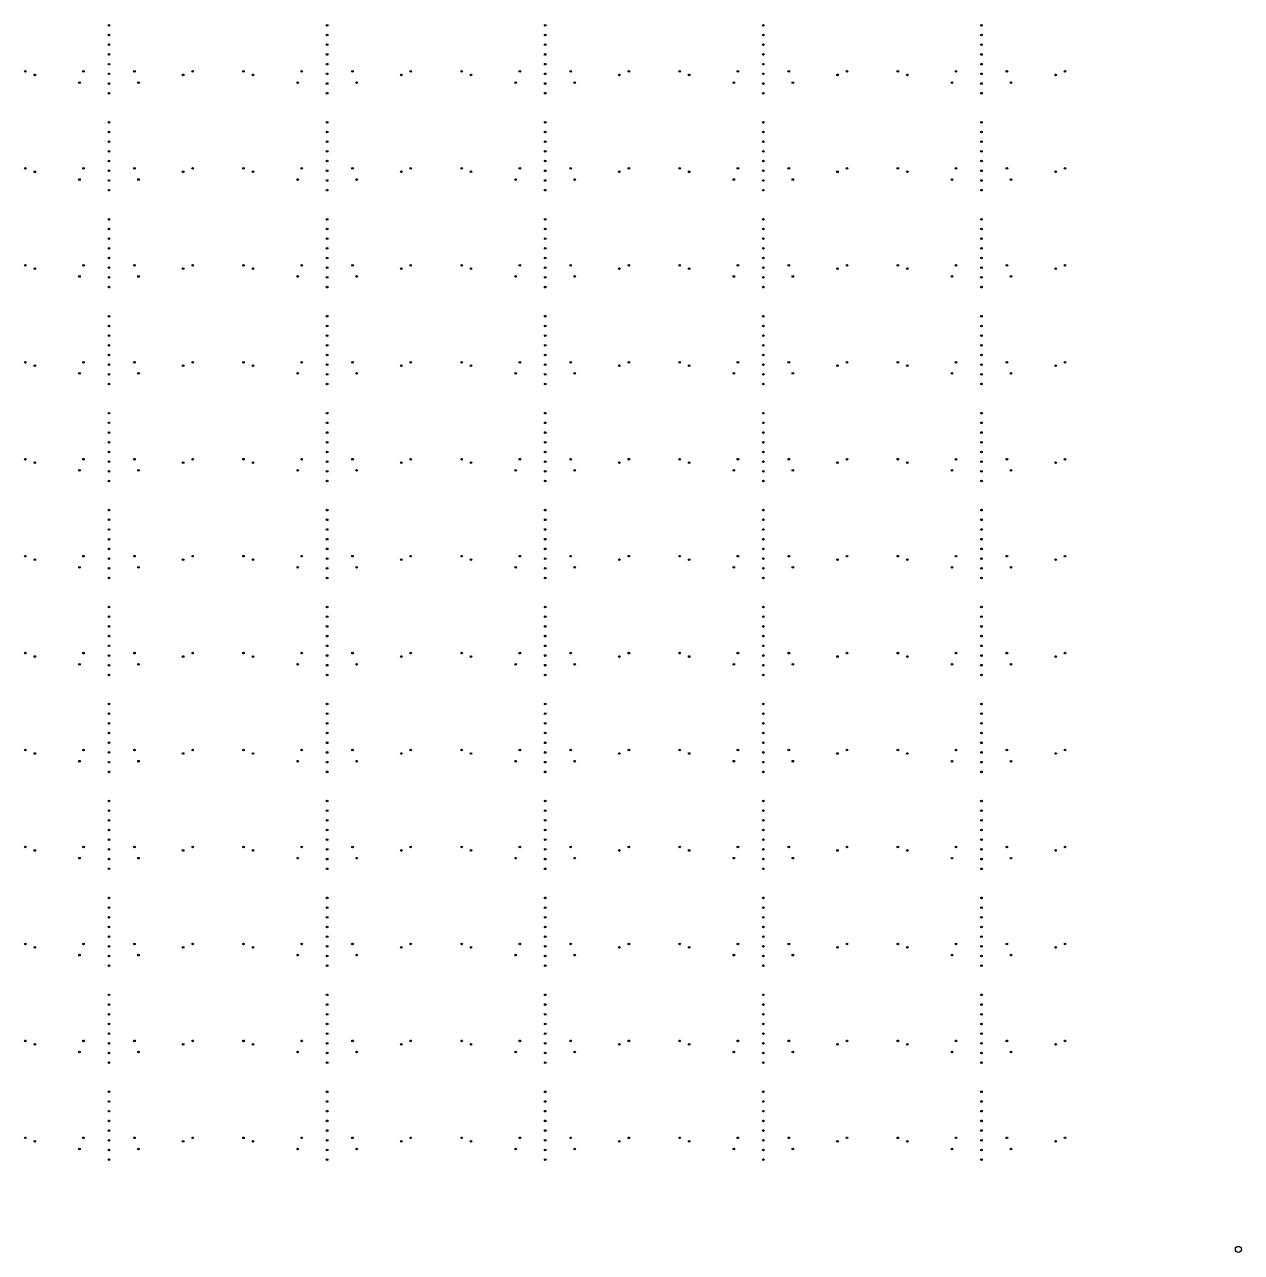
# Model space of a CAD drawing. Extents: x 50 to 173, y 50 to 173.
# Drawn here: x 112.4 to 172.6, y 49.9 to 110.5 of the extents above; entities that cross this region are included whole.
import ezdxf

# ---------------------------------------------------------------- set-up
doc = ezdxf.new("R2010")
doc.units = 0

msp = doc.modelspace()

# ---------------------------------------------------------------- linework, layer by layer
at = {"layer": '4H'}
msp.add_circle((172.4, 50), 0.15, dxfattribs=at)
at = {"layer": 'PET'}
for centre in [(116.589, 110.483), (127.368, 110.483), (138.146, 110.483), (148.925, 110.483), (159.703, 110.483), (116.589, 110.004), (127.368, 110.004), (138.146, 110.004), (148.925, 110.004), (159.703, 110.004), (116.589, 109.525), (127.368, 109.525), (138.146, 109.525), (148.925, 109.525), (159.703, 109.525), (116.589, 109.046), (127.368, 109.046), (138.146, 109.046), (148.925, 109.046), (159.703, 109.046), (112.457, 108.207), (112.925, 108.037), (115.332, 108.207), (116.589, 108.566), (116.589, 108.087), (117.847, 108.207), (120.254, 108.037), (120.721, 108.207), (123.236, 108.207), (123.703, 108.037), (126.11, 108.207), (127.368, 108.566), (127.368, 108.087), (128.625, 108.207), (131.032, 108.037), (131.499, 108.207), (134.014, 108.207), (134.481, 108.037), (136.889, 108.207), (138.146, 108.566), (138.146, 108.087), (139.404, 108.207), (141.811, 108.037), (142.278, 108.207), (144.793, 108.207), (145.26, 108.037), (147.667, 108.207), (148.925, 108.566), (148.925, 108.087), (150.182, 108.207), (152.589, 108.037), (153.056, 108.207), (155.571, 108.207), (156.038, 108.037), (158.446, 108.207), (159.703, 108.566), (159.703, 108.087), (160.96, 108.207), (163.368, 108.037), (163.835, 108.207), (115.131, 107.656), (116.589, 107.608), (118.047, 107.656), (125.909, 107.656), (127.368, 107.608), (128.826, 107.656), (136.688, 107.656), (138.146, 107.608), (139.604, 107.656), (147.466, 107.656), (148.925, 107.608), (150.383, 107.656), (158.245, 107.656), (159.703, 107.608), (161.161, 107.656), (116.589, 107.129), (127.368, 107.129), (138.146, 107.129), (148.925, 107.129), (159.703, 107.129), (116.589, 105.692), (127.368, 105.692), (138.146, 105.692), (148.925, 105.692), (159.703, 105.692), (116.589, 105.213), (127.368, 105.213), (138.146, 105.213), (148.925, 105.213), (159.703, 105.213), (116.589, 104.734), (127.368, 104.734), (138.146, 104.734), (148.925, 104.734), (159.703, 104.734), (116.589, 104.255), (116.589, 103.776), (127.368, 104.255), (127.368, 103.776), (138.146, 104.255), (138.146, 103.776), (148.925, 104.255), (148.925, 103.776), (159.703, 104.255), (159.703, 103.776), (112.457, 103.417), (112.925, 103.247), (115.332, 103.417), (116.589, 103.297), (117.847, 103.417), (120.254, 103.247), (120.721, 103.417), (123.236, 103.417), (123.703, 103.247), (126.11, 103.417), (127.368, 103.297), (128.625, 103.417), (131.032, 103.247), (131.499, 103.417), (134.014, 103.417), (134.481, 103.247), (136.889, 103.417), (138.146, 103.297), (139.404, 103.417), (141.811, 103.247), (142.278, 103.417), (144.793, 103.417), (145.26, 103.247), (147.667, 103.417), (148.925, 103.297), (150.182, 103.417), (152.589, 103.247), (153.056, 103.417), (155.571, 103.417), (156.038, 103.247), (158.446, 103.417), (159.703, 103.297), (160.96, 103.417), (163.368, 103.247), (163.835, 103.417), (115.131, 102.865), (116.589, 102.818), (118.047, 102.865), (125.909, 102.865), (127.368, 102.818), (128.826, 102.865), (136.688, 102.865), (138.146, 102.818), (139.604, 102.865), (147.466, 102.865), (148.925, 102.818), (150.383, 102.865), (158.245, 102.865), (159.703, 102.818), (161.161, 102.865), (116.589, 102.339), (127.368, 102.339), (138.146, 102.339), (148.925, 102.339), (159.703, 102.339), (116.589, 100.902), (127.368, 100.902), (138.146, 100.902), (148.925, 100.902), (159.703, 100.902), (116.589, 100.423), (127.368, 100.423), (138.146, 100.423), (148.925, 100.423), (159.703, 100.423), (116.589, 99.944), (127.368, 99.944), (138.146, 99.944), (148.925, 99.944), (159.703, 99.944), (116.589, 99.465), (116.589, 98.986), (127.368, 99.465), (127.368, 98.986), (138.146, 99.465), (138.146, 98.986), (148.925, 99.465), (148.925, 98.986), (159.703, 99.465), (159.703, 98.986), (112.457, 98.626), (112.925, 98.456), (115.332, 98.626), (116.589, 98.507), (117.847, 98.626), (120.254, 98.456), (120.721, 98.626), (123.236, 98.626), (123.703, 98.456), (126.11, 98.626), (127.368, 98.507), (128.625, 98.626), (131.032, 98.456), (131.499, 98.626), (134.014, 98.626), (134.481, 98.456), (136.889, 98.626), (138.146, 98.507), (139.404, 98.626), (141.811, 98.456), (142.278, 98.626), (144.793, 98.626), (145.26, 98.456), (147.667, 98.626), (148.925, 98.507), (150.182, 98.626), (152.589, 98.456), (153.056, 98.626), (155.571, 98.626), (156.038, 98.456), (158.446, 98.626), (159.703, 98.507), (160.96, 98.626), (163.368, 98.456), (163.835, 98.626), (115.131, 98.075), (116.589, 98.028), (118.047, 98.075), (125.909, 98.075), (127.368, 98.028), (128.826, 98.075), (136.688, 98.075), (138.146, 98.028), (139.604, 98.075), (147.466, 98.075), (148.925, 98.028), (150.383, 98.075), (158.245, 98.075), (159.703, 98.028), (161.161, 98.075), (116.589, 97.549), (127.368, 97.549), (138.146, 97.549), (148.925, 97.549), (159.703, 97.549), (116.589, 96.111), (127.368, 96.111), (138.146, 96.111), (148.925, 96.111), (159.703, 96.111), (116.589, 95.632), (127.368, 95.632), (138.146, 95.632), (148.925, 95.632), (159.703, 95.632), (116.589, 95.153), (116.589, 94.674), (127.368, 95.153), (127.368, 94.674), (138.146, 95.153), (138.146, 94.674), (148.925, 95.153), (148.925, 94.674), (159.703, 95.153), (159.703, 94.674), (116.589, 94.195), (127.368, 94.195), (138.146, 94.195), (148.925, 94.195), (159.703, 94.195), (112.457, 93.836), (112.925, 93.666), (115.332, 93.836), (116.589, 93.716), (117.847, 93.836), (120.254, 93.666), (120.721, 93.836), (123.236, 93.836), (123.703, 93.666), (126.11, 93.836), (127.368, 93.716), (128.625, 93.836), (131.032, 93.666), (131.499, 93.836), (134.014, 93.836), (134.481, 93.666), (136.889, 93.836), (138.146, 93.716), (139.404, 93.836), (141.811, 93.666), (142.278, 93.836), (144.793, 93.836), (145.26, 93.666), (147.667, 93.836), (148.925, 93.716), (150.182, 93.836), (152.589, 93.666), (153.056, 93.836), (155.571, 93.836), (156.038, 93.666), (158.446, 93.836), (159.703, 93.716), (160.96, 93.836), (163.368, 93.666), (163.835, 93.836), (115.131, 93.285), (116.589, 93.237), (118.047, 93.285), (125.909, 93.285), (127.368, 93.237), (128.826, 93.285), (136.688, 93.285), (138.146, 93.237), (139.604, 93.285), (147.466, 93.285), (148.925, 93.237), (150.383, 93.285), (158.245, 93.285), (159.703, 93.237), (161.161, 93.285), (116.589, 92.758), (127.368, 92.758), (138.146, 92.758), (148.925, 92.758), (159.703, 92.758), (116.589, 91.321), (127.368, 91.321), (138.146, 91.321), (148.925, 91.321), (159.703, 91.321), (116.589, 90.842), (127.368, 90.842), (138.146, 90.842), (148.925, 90.842), (159.703, 90.842), (116.589, 90.363), (116.589, 89.884), (127.368, 90.363), (127.368, 89.884), (138.146, 90.363), (138.146, 89.884), (148.925, 90.363), (148.925, 89.884), (159.703, 90.363), (159.703, 89.884), (116.589, 89.405), (127.368, 89.405), (138.146, 89.405), (148.925, 89.405), (159.703, 89.405), (112.457, 89.046), (112.925, 88.876), (115.332, 89.046), (116.589, 88.926), (117.847, 89.046), (120.254, 88.876), (120.721, 89.046), (123.236, 89.046), (123.703, 88.876), (126.11, 89.046), (127.368, 88.926), (128.625, 89.046), (131.032, 88.876), (131.499, 89.046), (134.014, 89.046), (134.481, 88.876), (136.889, 89.046), (138.146, 88.926), (139.404, 89.046), (141.811, 88.876), (142.278, 89.046), (144.793, 89.046), (145.26, 88.876), (147.667, 89.046), (148.925, 88.926), (150.182, 89.046), (152.589, 88.876), (153.056, 89.046), (155.571, 89.046), (156.038, 88.876), (158.446, 89.046), (159.703, 88.926), (160.96, 89.046), (163.368, 88.876), (163.835, 89.046), (115.131, 88.494), (116.589, 88.447), (118.047, 88.494), (125.909, 88.494), (127.368, 88.447), (128.826, 88.494), (136.688, 88.494), (138.146, 88.447), (139.604, 88.494), (147.466, 88.494), (148.925, 88.447), (150.383, 88.494), (158.245, 88.494), (159.703, 88.447), (161.161, 88.494), (116.589, 87.968), (127.368, 87.968), (138.146, 87.968), (148.925, 87.968), (159.703, 87.968), (116.589, 86.531), (127.368, 86.531), (138.146, 86.531), (148.925, 86.531), (159.703, 86.531), (116.589, 86.052), (116.589, 85.572), (127.368, 86.052), (127.368, 85.572), (138.146, 86.052), (138.146, 85.572), (148.925, 86.052), (148.925, 85.572), (159.703, 86.052), (159.703, 85.572), (116.589, 85.093), (127.368, 85.093), (138.146, 85.093), (148.925, 85.093), (159.703, 85.093), (116.589, 84.614), (127.368, 84.614), (138.146, 84.614), (148.925, 84.614), (159.703, 84.614), (112.457, 84.255), (112.925, 84.085), (115.332, 84.255), (116.589, 84.135), (117.847, 84.255), (120.254, 84.085), (120.721, 84.255), (123.236, 84.255), (123.703, 84.085), (126.11, 84.255), (127.368, 84.135), (128.625, 84.255), (131.032, 84.085), (131.499, 84.255), (134.014, 84.255), (134.481, 84.085), (136.889, 84.255), (138.146, 84.135), (139.404, 84.255), (141.811, 84.085), (142.278, 84.255), (144.793, 84.255), (145.26, 84.085), (147.667, 84.255), (148.925, 84.135), (150.182, 84.255), (152.589, 84.085), (153.056, 84.255), (155.571, 84.255), (156.038, 84.085), (158.446, 84.255), (159.703, 84.135), (160.96, 84.255), (163.368, 84.085), (163.835, 84.255), (115.131, 83.704), (116.589, 83.656), (116.589, 83.177), (118.047, 83.704), (125.909, 83.704), (127.368, 83.656), (127.368, 83.177), (128.826, 83.704), (136.688, 83.704), (138.146, 83.656), (138.146, 83.177), (139.604, 83.704), (147.466, 83.704), (148.925, 83.656), (148.925, 83.177), (150.383, 83.704), (158.245, 83.704), (159.703, 83.656), (159.703, 83.177), (161.161, 83.704), (116.589, 81.74), (127.368, 81.74), (138.146, 81.74), (148.925, 81.74), (159.703, 81.74), (116.589, 81.261), (116.589, 80.782), (127.368, 81.261), (127.368, 80.782), (138.146, 81.261), (138.146, 80.782), (148.925, 81.261), (148.925, 80.782), (159.703, 81.261), (159.703, 80.782), (116.589, 80.303), (127.368, 80.303), (138.146, 80.303), (148.925, 80.303), (159.703, 80.303), (116.589, 79.824), (127.368, 79.824), (138.146, 79.824), (148.925, 79.824), (159.703, 79.824), (112.457, 79.465), (112.925, 79.295), (115.131, 78.913), (115.332, 79.465), (116.589, 79.345), (117.847, 79.465), (118.047, 78.913), (120.254, 79.295), (120.721, 79.465), (123.236, 79.465), (123.703, 79.295), (125.909, 78.913), (126.11, 79.465), (127.368, 79.345), (128.625, 79.465), (128.826, 78.913), (131.032, 79.295), (131.499, 79.465), (134.014, 79.465), (134.481, 79.295), (136.688, 78.913), (136.889, 79.465), (138.146, 79.345), (139.404, 79.465), (139.604, 78.913), (141.811, 79.295), (142.278, 79.465), (144.793, 79.465), (145.26, 79.295), (147.466, 78.913), (147.667, 79.465), (148.925, 79.345), (150.182, 79.465), (150.383, 78.913), (152.589, 79.295), (153.056, 79.465), (155.571, 79.465), (156.038, 79.295), (158.245, 78.913), (158.446, 79.465), (159.703, 79.345), (160.96, 79.465), (161.161, 78.913), (163.368, 79.295), (163.835, 79.465), (116.589, 78.866), (116.589, 78.387), (127.368, 78.866), (127.368, 78.387), (138.146, 78.866), (138.146, 78.387), (148.925, 78.866), (148.925, 78.387), (159.703, 78.866), (159.703, 78.387), (116.589, 76.95), (116.589, 76.471), (127.368, 76.95), (127.368, 76.471), (138.146, 76.95), (138.146, 76.471), (148.925, 76.95), (148.925, 76.471), (159.703, 76.95), (159.703, 76.471), (116.589, 75.992), (127.368, 75.992), (138.146, 75.992), (148.925, 75.992), (159.703, 75.992), (116.589, 75.513), (127.368, 75.513), (138.146, 75.513), (148.925, 75.513), (159.703, 75.513), (112.457, 74.674), (115.332, 74.674), (116.589, 75.034), (117.847, 74.674), (120.721, 74.674), (123.236, 74.674), (126.11, 74.674), (127.368, 75.034), (128.625, 74.674), (131.499, 74.674), (134.014, 74.674), (136.889, 74.674), (138.146, 75.034), (139.404, 74.674), (142.278, 74.674), (144.793, 74.674), (147.667, 74.674), (148.925, 75.034), (150.182, 74.674), (153.056, 74.674), (155.571, 74.674), (158.446, 74.674), (159.703, 75.034), (160.96, 74.674), (163.835, 74.674), (112.925, 74.504), (115.131, 74.123), (116.589, 74.555), (116.589, 74.075), (118.047, 74.123), (120.254, 74.504), (123.703, 74.504), (125.909, 74.123), (127.368, 74.555), (127.368, 74.075), (128.826, 74.123), (131.032, 74.504), (134.481, 74.504), (136.688, 74.123), (138.146, 74.555), (138.146, 74.075), (139.604, 74.123), (141.811, 74.504), (145.26, 74.504), (147.466, 74.123), (148.925, 74.555), (148.925, 74.075), (150.383, 74.123), (152.589, 74.504), (156.038, 74.504), (158.245, 74.123), (159.703, 74.555), (159.703, 74.075), (161.161, 74.123), (163.368, 74.504), (116.589, 73.596), (127.368, 73.596), (138.146, 73.596), (148.925, 73.596), (159.703, 73.596), (116.589, 72.159), (116.589, 71.68), (127.368, 72.159), (127.368, 71.68), (138.146, 72.159), (138.146, 71.68), (148.925, 72.159), (148.925, 71.68), (159.703, 72.159), (159.703, 71.68), (116.589, 71.201), (127.368, 71.201), (138.146, 71.201), (148.925, 71.201), (159.703, 71.201), (116.589, 70.722), (127.368, 70.722), (138.146, 70.722), (148.925, 70.722), (159.703, 70.722), (112.457, 69.884), (115.332, 69.884), (116.589, 70.243), (117.847, 69.884), (120.721, 69.884), (123.236, 69.884), (126.11, 69.884), (127.368, 70.243), (128.625, 69.884), (131.499, 69.884), (134.014, 69.884), (136.889, 69.884), (138.146, 70.243), (139.404, 69.884), (142.278, 69.884), (144.793, 69.884), (147.667, 69.884), (148.925, 70.243), (150.182, 69.884), (153.056, 69.884), (155.571, 69.884), (158.446, 69.884), (159.703, 70.243), (160.96, 69.884), (163.835, 69.884), (112.925, 69.714), (115.131, 69.332), (116.589, 69.764), (116.589, 69.285), (118.047, 69.332), (120.254, 69.714), (123.703, 69.714), (125.909, 69.332), (127.368, 69.764), (127.368, 69.285), (128.826, 69.332), (131.032, 69.714), (134.481, 69.714), (136.688, 69.332), (138.146, 69.764), (138.146, 69.285), (139.604, 69.332), (141.811, 69.714), (145.26, 69.714), (147.466, 69.332), (148.925, 69.764), (148.925, 69.285), (150.383, 69.332), (152.589, 69.714), (156.038, 69.714), (158.245, 69.332), (159.703, 69.764), (159.703, 69.285), (161.161, 69.332), (163.368, 69.714), (116.589, 68.806), (127.368, 68.806), (138.146, 68.806), (148.925, 68.806), (159.703, 68.806), (116.589, 67.369), (127.368, 67.369), (138.146, 67.369), (148.925, 67.369), (159.703, 67.369), (116.589, 66.89), (127.368, 66.89), (138.146, 66.89), (148.925, 66.89), (159.703, 66.89), (116.589, 66.411), (127.368, 66.411), (138.146, 66.411), (148.925, 66.411), (159.703, 66.411), (116.589, 65.932), (127.368, 65.932), (138.146, 65.932), (148.925, 65.932), (159.703, 65.932), (112.457, 65.093), (112.925, 64.923), (115.332, 65.093), (116.589, 65.453), (116.589, 64.974), (117.847, 65.093), (120.254, 64.923), (120.721, 65.093), (123.236, 65.093), (123.703, 64.923), (126.11, 65.093), (127.368, 65.453), (127.368, 64.974), (128.625, 65.093), (131.032, 64.923), (131.499, 65.093), (134.014, 65.093), (134.481, 64.923), (136.889, 65.093), (138.146, 65.453), (138.146, 64.974), (139.404, 65.093), (141.811, 64.923), (142.278, 65.093), (144.793, 65.093), (145.26, 64.923), (147.667, 65.093), (148.925, 65.453), (148.925, 64.974), (150.182, 65.093), (152.589, 64.923), (153.056, 65.093), (155.571, 65.093), (156.038, 64.923), (158.446, 65.093), (159.703, 65.453), (159.703, 64.974), (160.96, 65.093), (163.368, 64.923), (163.835, 65.093), (115.131, 64.542), (116.589, 64.495), (118.047, 64.542), (125.909, 64.542), (127.368, 64.495), (128.826, 64.542), (136.688, 64.542), (138.146, 64.495), (139.604, 64.542), (147.466, 64.542), (148.925, 64.495), (150.383, 64.542), (158.245, 64.542), (159.703, 64.495), (161.161, 64.542), (116.589, 64.016), (127.368, 64.016), (138.146, 64.016), (148.925, 64.016), (159.703, 64.016), (116.589, 62.578), (127.368, 62.578), (138.146, 62.578), (148.925, 62.578), (159.703, 62.578), (116.589, 62.099), (127.368, 62.099), (138.146, 62.099), (148.925, 62.099), (159.703, 62.099), (116.589, 61.62), (127.368, 61.62), (138.146, 61.62), (148.925, 61.62), (159.703, 61.62), (116.589, 61.141), (127.368, 61.141), (138.146, 61.141), (148.925, 61.141), (159.703, 61.141), (112.457, 60.303), (112.925, 60.133), (115.332, 60.303), (116.589, 60.662), (116.589, 60.183), (117.847, 60.303), (120.254, 60.133), (120.721, 60.303), (123.236, 60.303), (123.703, 60.133), (126.11, 60.303), (127.368, 60.662), (127.368, 60.183), (128.625, 60.303), (131.032, 60.133), (131.499, 60.303), (134.014, 60.303), (134.481, 60.133), (136.889, 60.303), (138.146, 60.662), (138.146, 60.183), (139.404, 60.303), (141.811, 60.133), (142.278, 60.303), (144.793, 60.303), (145.26, 60.133), (147.667, 60.303), (148.925, 60.662), (148.925, 60.183), (150.182, 60.303), (152.589, 60.133), (153.056, 60.303), (155.571, 60.303), (156.038, 60.133), (158.446, 60.303), (159.703, 60.662), (159.703, 60.183), (160.96, 60.303), (163.368, 60.133), (163.835, 60.303), (115.131, 59.752), (116.589, 59.704), (118.047, 59.752), (125.909, 59.752), (127.368, 59.704), (128.826, 59.752), (136.688, 59.752), (138.146, 59.704), (139.604, 59.752), (147.466, 59.752), (148.925, 59.704), (150.383, 59.752), (158.245, 59.752), (159.703, 59.704), (161.161, 59.752), (116.589, 59.225), (127.368, 59.225), (138.146, 59.225), (148.925, 59.225), (159.703, 59.225), (116.589, 57.788), (127.368, 57.788), (138.146, 57.788), (148.925, 57.788), (159.703, 57.788), (116.589, 57.309), (127.368, 57.309), (138.146, 57.309), (148.925, 57.309), (159.703, 57.309), (116.589, 56.83), (127.368, 56.83), (138.146, 56.83), (148.925, 56.83), (159.703, 56.83), (116.589, 56.351), (116.589, 55.872), (127.368, 56.351), (127.368, 55.872), (138.146, 56.351), (138.146, 55.872), (148.925, 56.351), (148.925, 55.872), (159.703, 56.351), (159.703, 55.872), (112.457, 55.513), (112.925, 55.343), (115.332, 55.513), (116.589, 55.393), (117.847, 55.513), (120.254, 55.343), (120.721, 55.513), (123.236, 55.513), (123.703, 55.343), (126.11, 55.513), (127.368, 55.393), (128.625, 55.513), (131.032, 55.343), (131.499, 55.513), (134.014, 55.513), (134.481, 55.343), (136.889, 55.513), (138.146, 55.393), (139.404, 55.513), (141.811, 55.343), (142.278, 55.513), (144.793, 55.513), (145.26, 55.343), (147.667, 55.513), (148.925, 55.393), (150.182, 55.513), (152.589, 55.343), (153.056, 55.513), (155.571, 55.513), (156.038, 55.343), (158.446, 55.513), (159.703, 55.393), (160.96, 55.513), (163.368, 55.343), (163.835, 55.513), (115.131, 54.961), (116.589, 54.914), (118.047, 54.961), (125.909, 54.961), (127.368, 54.914), (128.826, 54.961), (136.688, 54.961), (138.146, 54.914), (139.604, 54.961), (147.466, 54.961), (148.925, 54.914), (150.383, 54.961), (158.245, 54.961), (159.703, 54.914), (161.161, 54.961), (116.589, 54.435), (127.368, 54.435), (138.146, 54.435), (148.925, 54.435), (159.703, 54.435)]:
    msp.add_circle(centre, 0.005, dxfattribs=at)
at = {"layer": 'V11'}
for centre in [(116.589, 110.483), (127.368, 110.483), (138.146, 110.483), (148.925, 110.483), (159.703, 110.483), (116.589, 110.004), (127.368, 110.004), (138.146, 110.004), (148.925, 110.004), (159.703, 110.004), (116.589, 109.525), (127.368, 109.525), (138.146, 109.525), (148.925, 109.525), (159.703, 109.525), (116.589, 109.046), (116.589, 108.566), (127.368, 109.046), (127.368, 108.566), (138.146, 109.046), (138.146, 108.566), (148.925, 109.046), (148.925, 108.566), (159.703, 109.046), (159.703, 108.566), (112.457, 108.207), (112.925, 108.037), (115.332, 108.207), (116.589, 108.087), (117.847, 108.207), (120.254, 108.037), (120.721, 108.207), (123.236, 108.207), (123.703, 108.037), (126.11, 108.207), (127.368, 108.087), (128.625, 108.207), (131.032, 108.037), (131.499, 108.207), (134.014, 108.207), (134.481, 108.037), (136.889, 108.207), (138.146, 108.087), (139.404, 108.207), (141.811, 108.037), (142.278, 108.207), (144.793, 108.207), (145.26, 108.037), (147.667, 108.207), (148.925, 108.087), (150.182, 108.207), (152.589, 108.037), (153.056, 108.207), (155.571, 108.207), (156.038, 108.037), (158.446, 108.207), (159.703, 108.087), (160.96, 108.207), (163.368, 108.037), (163.835, 108.207), (115.131, 107.656), (116.589, 107.608), (118.047, 107.656), (125.909, 107.656), (127.368, 107.608), (128.826, 107.656), (136.688, 107.656), (138.146, 107.608), (139.604, 107.656), (147.466, 107.656), (148.925, 107.608), (150.383, 107.656), (158.245, 107.656), (159.703, 107.608), (161.161, 107.656), (116.589, 107.129), (127.368, 107.129), (138.146, 107.129), (148.925, 107.129), (159.703, 107.129), (116.589, 105.692), (127.368, 105.692), (138.146, 105.692), (148.925, 105.692), (159.703, 105.692), (116.589, 105.213), (127.368, 105.213), (138.146, 105.213), (148.925, 105.213), (159.703, 105.213), (116.589, 104.734), (127.368, 104.734), (138.146, 104.734), (148.925, 104.734), (159.703, 104.734), (116.589, 104.255), (116.589, 103.776), (127.368, 104.255), (127.368, 103.776), (138.146, 104.255), (138.146, 103.776), (148.925, 104.255), (148.925, 103.776), (159.703, 104.255), (159.703, 103.776), (112.457, 103.417), (112.925, 103.247), (115.332, 103.417), (116.589, 103.297), (117.847, 103.417), (120.254, 103.247), (120.721, 103.417), (123.236, 103.417), (123.703, 103.247), (126.11, 103.417), (127.368, 103.297), (128.625, 103.417), (131.032, 103.247), (131.499, 103.417), (134.014, 103.417), (134.481, 103.247), (136.889, 103.417), (138.146, 103.297), (139.404, 103.417), (141.811, 103.247), (142.278, 103.417), (144.793, 103.417), (145.26, 103.247), (147.667, 103.417), (148.925, 103.297), (150.182, 103.417), (152.589, 103.247), (153.056, 103.417), (155.571, 103.417), (156.038, 103.247), (158.446, 103.417), (159.703, 103.297), (160.96, 103.417), (163.368, 103.247), (163.835, 103.417), (115.131, 102.865), (116.589, 102.818), (118.047, 102.865), (125.909, 102.865), (127.368, 102.818), (128.826, 102.865), (136.688, 102.865), (138.146, 102.818), (139.604, 102.865), (147.466, 102.865), (148.925, 102.818), (150.383, 102.865), (158.245, 102.865), (159.703, 102.818), (161.161, 102.865), (116.589, 102.339), (127.368, 102.339), (138.146, 102.339), (148.925, 102.339), (159.703, 102.339), (116.589, 100.902), (127.368, 100.902), (138.146, 100.902), (148.925, 100.902), (159.703, 100.902), (116.589, 100.423), (127.368, 100.423), (138.146, 100.423), (148.925, 100.423), (159.703, 100.423), (116.589, 99.944), (116.589, 99.465), (127.368, 99.944), (127.368, 99.465), (138.146, 99.944), (138.146, 99.465), (148.925, 99.944), (148.925, 99.465), (159.703, 99.944), (159.703, 99.465), (116.589, 98.986), (127.368, 98.986), (138.146, 98.986), (148.925, 98.986), (159.703, 98.986), (112.457, 98.626), (112.925, 98.456), (115.332, 98.626), (116.589, 98.507), (117.847, 98.626), (120.254, 98.456), (120.721, 98.626), (123.236, 98.626), (123.703, 98.456), (126.11, 98.626), (127.368, 98.507), (128.625, 98.626), (131.032, 98.456), (131.499, 98.626), (134.014, 98.626), (134.481, 98.456), (136.889, 98.626), (138.146, 98.507), (139.404, 98.626), (141.811, 98.456), (142.278, 98.626), (144.793, 98.626), (145.26, 98.456), (147.667, 98.626), (148.925, 98.507), (150.182, 98.626), (152.589, 98.456), (153.056, 98.626), (155.571, 98.626), (156.038, 98.456), (158.446, 98.626), (159.703, 98.507), (160.96, 98.626), (163.368, 98.456), (163.835, 98.626), (115.131, 98.075), (116.589, 98.028), (118.047, 98.075), (125.909, 98.075), (127.368, 98.028), (128.826, 98.075), (136.688, 98.075), (138.146, 98.028), (139.604, 98.075), (147.466, 98.075), (148.925, 98.028), (150.383, 98.075), (158.245, 98.075), (159.703, 98.028), (161.161, 98.075), (116.589, 97.549), (127.368, 97.549), (138.146, 97.549), (148.925, 97.549), (159.703, 97.549), (116.589, 96.111), (127.368, 96.111), (138.146, 96.111), (148.925, 96.111), (159.703, 96.111), (116.589, 95.632), (127.368, 95.632), (138.146, 95.632), (148.925, 95.632), (159.703, 95.632), (116.589, 95.153), (116.589, 94.674), (127.368, 95.153), (127.368, 94.674), (138.146, 95.153), (138.146, 94.674), (148.925, 95.153), (148.925, 94.674), (159.703, 95.153), (159.703, 94.674), (116.589, 94.195), (127.368, 94.195), (138.146, 94.195), (148.925, 94.195), (159.703, 94.195), (112.457, 93.836), (112.925, 93.666), (115.332, 93.836), (116.589, 93.716), (117.847, 93.836), (120.254, 93.666), (120.721, 93.836), (123.236, 93.836), (123.703, 93.666), (126.11, 93.836), (127.368, 93.716), (128.625, 93.836), (131.032, 93.666), (131.499, 93.836), (134.014, 93.836), (134.481, 93.666), (136.889, 93.836), (138.146, 93.716), (139.404, 93.836), (141.811, 93.666), (142.278, 93.836), (144.793, 93.836), (145.26, 93.666), (147.667, 93.836), (148.925, 93.716), (150.182, 93.836), (152.589, 93.666), (153.056, 93.836), (155.571, 93.836), (156.038, 93.666), (158.446, 93.836), (159.703, 93.716), (160.96, 93.836), (163.368, 93.666), (163.835, 93.836), (115.131, 93.285), (116.589, 93.237), (118.047, 93.285), (125.909, 93.285), (127.368, 93.237), (128.826, 93.285), (136.688, 93.285), (138.146, 93.237), (139.604, 93.285), (147.466, 93.285), (148.925, 93.237), (150.383, 93.285), (158.245, 93.285), (159.703, 93.237), (161.161, 93.285), (116.589, 92.758), (127.368, 92.758), (138.146, 92.758), (148.925, 92.758), (159.703, 92.758), (116.589, 91.321), (127.368, 91.321), (138.146, 91.321), (148.925, 91.321), (159.703, 91.321), (116.589, 90.842), (116.589, 90.363), (127.368, 90.842), (127.368, 90.363), (138.146, 90.842), (138.146, 90.363), (148.925, 90.842), (148.925, 90.363), (159.703, 90.842), (159.703, 90.363), (116.589, 89.884), (127.368, 89.884), (138.146, 89.884), (148.925, 89.884), (159.703, 89.884), (116.589, 89.405), (127.368, 89.405), (138.146, 89.405), (148.925, 89.405), (159.703, 89.405), (112.457, 89.046), (112.925, 88.876), (115.332, 89.046), (116.589, 88.926), (117.847, 89.046), (120.254, 88.876), (120.721, 89.046), (123.236, 89.046), (123.703, 88.876), (126.11, 89.046), (127.368, 88.926), (128.625, 89.046), (131.032, 88.876), (131.499, 89.046), (134.014, 89.046), (134.481, 88.876), (136.889, 89.046), (138.146, 88.926), (139.404, 89.046), (141.811, 88.876), (142.278, 89.046), (144.793, 89.046), (145.26, 88.876), (147.667, 89.046), (148.925, 88.926), (150.182, 89.046), (152.589, 88.876), (153.056, 89.046), (155.571, 89.046), (156.038, 88.876), (158.446, 89.046), (159.703, 88.926), (160.96, 89.046), (163.368, 88.876), (163.835, 89.046), (115.131, 88.494), (116.589, 88.447), (116.589, 87.968), (118.047, 88.494), (125.909, 88.494), (127.368, 88.447), (127.368, 87.968), (128.826, 88.494), (136.688, 88.494), (138.146, 88.447), (138.146, 87.968), (139.604, 88.494), (147.466, 88.494), (148.925, 88.447), (148.925, 87.968), (150.383, 88.494), (158.245, 88.494), (159.703, 88.447), (159.703, 87.968), (161.161, 88.494), (116.589, 86.531), (127.368, 86.531), (138.146, 86.531), (148.925, 86.531), (159.703, 86.531), (116.589, 86.052), (116.589, 85.572), (127.368, 86.052), (127.368, 85.572), (138.146, 86.052), (138.146, 85.572), (148.925, 86.052), (148.925, 85.572), (159.703, 86.052), (159.703, 85.572), (116.589, 85.093), (127.368, 85.093), (138.146, 85.093), (148.925, 85.093), (159.703, 85.093), (116.589, 84.614), (127.368, 84.614), (138.146, 84.614), (148.925, 84.614), (159.703, 84.614), (112.457, 84.255), (112.925, 84.085), (115.131, 83.704), (115.332, 84.255), (116.589, 84.135), (117.847, 84.255), (118.047, 83.704), (120.254, 84.085), (120.721, 84.255), (123.236, 84.255), (123.703, 84.085), (125.909, 83.704), (126.11, 84.255), (127.368, 84.135), (128.625, 84.255), (128.826, 83.704), (131.032, 84.085), (131.499, 84.255), (134.014, 84.255), (134.481, 84.085), (136.688, 83.704), (136.889, 84.255), (138.146, 84.135), (139.404, 84.255), (139.604, 83.704), (141.811, 84.085), (142.278, 84.255), (144.793, 84.255), (145.26, 84.085), (147.466, 83.704), (147.667, 84.255), (148.925, 84.135), (150.182, 84.255), (150.383, 83.704), (152.589, 84.085), (153.056, 84.255), (155.571, 84.255), (156.038, 84.085), (158.245, 83.704), (158.446, 84.255), (159.703, 84.135), (160.96, 84.255), (161.161, 83.704), (163.368, 84.085), (163.835, 84.255), (116.589, 83.656), (116.589, 83.177), (127.368, 83.656), (127.368, 83.177), (138.146, 83.656), (138.146, 83.177), (148.925, 83.656), (148.925, 83.177), (159.703, 83.656), (159.703, 83.177), (116.589, 81.74), (127.368, 81.74), (138.146, 81.74), (148.925, 81.74), (159.703, 81.74), (116.589, 81.261), (116.589, 80.782), (127.368, 81.261), (127.368, 80.782), (138.146, 81.261), (138.146, 80.782), (148.925, 81.261), (148.925, 80.782), (159.703, 81.261), (159.703, 80.782), (116.589, 80.303), (127.368, 80.303), (138.146, 80.303), (148.925, 80.303), (159.703, 80.303), (112.457, 79.465), (115.332, 79.465), (116.589, 79.824), (117.847, 79.465), (120.721, 79.465), (123.236, 79.465), (126.11, 79.465), (127.368, 79.824), (128.625, 79.465), (131.499, 79.465), (134.014, 79.465), (136.889, 79.465), (138.146, 79.824), (139.404, 79.465), (142.278, 79.465), (144.793, 79.465), (147.667, 79.465), (148.925, 79.824), (150.182, 79.465), (153.056, 79.465), (155.571, 79.465), (158.446, 79.465), (159.703, 79.824), (160.96, 79.465), (163.835, 79.465), (112.925, 79.295), (115.131, 78.913), (116.589, 79.345), (116.589, 78.866), (118.047, 78.913), (120.254, 79.295), (123.703, 79.295), (125.909, 78.913), (127.368, 79.345), (127.368, 78.866), (128.826, 78.913), (131.032, 79.295), (134.481, 79.295), (136.688, 78.913), (138.146, 79.345), (138.146, 78.866), (139.604, 78.913), (141.811, 79.295), (145.26, 79.295), (147.466, 78.913), (148.925, 79.345), (148.925, 78.866), (150.383, 78.913), (152.589, 79.295), (156.038, 79.295), (158.245, 78.913), (159.703, 79.345), (159.703, 78.866), (161.161, 78.913), (163.368, 79.295), (116.589, 78.387), (127.368, 78.387), (138.146, 78.387), (148.925, 78.387), (159.703, 78.387), (116.589, 76.95), (116.589, 76.471), (127.368, 76.95), (127.368, 76.471), (138.146, 76.95), (138.146, 76.471), (148.925, 76.95), (148.925, 76.471), (159.703, 76.95), (159.703, 76.471), (116.589, 75.992), (127.368, 75.992), (138.146, 75.992), (148.925, 75.992), (159.703, 75.992), (116.589, 75.513), (127.368, 75.513), (138.146, 75.513), (148.925, 75.513), (159.703, 75.513), (112.457, 74.674), (115.332, 74.674), (116.589, 75.034), (117.847, 74.674), (120.721, 74.674), (123.236, 74.674), (126.11, 74.674), (127.368, 75.034), (128.625, 74.674), (131.499, 74.674), (134.014, 74.674), (136.889, 74.674), (138.146, 75.034), (139.404, 74.674), (142.278, 74.674), (144.793, 74.674), (147.667, 74.674), (148.925, 75.034), (150.182, 74.674), (153.056, 74.674), (155.571, 74.674), (158.446, 74.674), (159.703, 75.034), (160.96, 74.674), (163.835, 74.674), (112.925, 74.504), (115.131, 74.123), (116.589, 74.555), (116.589, 74.075), (118.047, 74.123), (120.254, 74.504), (123.703, 74.504), (125.909, 74.123), (127.368, 74.555), (127.368, 74.075), (128.826, 74.123), (131.032, 74.504), (134.481, 74.504), (136.688, 74.123), (138.146, 74.555), (138.146, 74.075), (139.604, 74.123), (141.811, 74.504), (145.26, 74.504), (147.466, 74.123), (148.925, 74.555), (148.925, 74.075), (150.383, 74.123), (152.589, 74.504), (156.038, 74.504), (158.245, 74.123), (159.703, 74.555), (159.703, 74.075), (161.161, 74.123), (163.368, 74.504), (116.589, 73.596), (127.368, 73.596), (138.146, 73.596), (148.925, 73.596), (159.703, 73.596), (116.589, 72.159), (116.589, 71.68), (127.368, 72.159), (127.368, 71.68), (138.146, 72.159), (138.146, 71.68), (148.925, 72.159), (148.925, 71.68), (159.703, 72.159), (159.703, 71.68), (116.589, 71.201), (127.368, 71.201), (138.146, 71.201), (148.925, 71.201), (159.703, 71.201), (116.589, 70.722), (127.368, 70.722), (138.146, 70.722), (148.925, 70.722), (159.703, 70.722), (112.457, 69.884), (115.332, 69.884), (116.589, 70.243), (116.589, 69.764), (117.847, 69.884), (120.721, 69.884), (123.236, 69.884), (126.11, 69.884), (127.368, 70.243), (127.368, 69.764), (128.625, 69.884), (131.499, 69.884), (134.014, 69.884), (136.889, 69.884), (138.146, 70.243), (138.146, 69.764), (139.404, 69.884), (142.278, 69.884), (144.793, 69.884), (147.667, 69.884), (148.925, 70.243), (148.925, 69.764), (150.182, 69.884), (153.056, 69.884), (155.571, 69.884), (158.446, 69.884), (159.703, 70.243), (159.703, 69.764), (160.96, 69.884), (163.835, 69.884), (112.925, 69.714), (115.131, 69.332), (116.589, 69.285), (118.047, 69.332), (120.254, 69.714), (123.703, 69.714), (125.909, 69.332), (127.368, 69.285), (128.826, 69.332), (131.032, 69.714), (134.481, 69.714), (136.688, 69.332), (138.146, 69.285), (139.604, 69.332), (141.811, 69.714), (145.26, 69.714), (147.466, 69.332), (148.925, 69.285), (150.383, 69.332), (152.589, 69.714), (156.038, 69.714), (158.245, 69.332), (159.703, 69.285), (161.161, 69.332), (163.368, 69.714), (116.589, 68.806), (127.368, 68.806), (138.146, 68.806), (148.925, 68.806), (159.703, 68.806), (116.589, 67.369), (127.368, 67.369), (138.146, 67.369), (148.925, 67.369), (159.703, 67.369), (116.589, 66.89), (127.368, 66.89), (138.146, 66.89), (148.925, 66.89), (159.703, 66.89), (116.589, 66.411), (127.368, 66.411), (138.146, 66.411), (148.925, 66.411), (159.703, 66.411), (116.589, 65.932), (127.368, 65.932), (138.146, 65.932), (148.925, 65.932), (159.703, 65.932), (112.457, 65.093), (112.925, 64.923), (115.332, 65.093), (116.589, 65.453), (116.589, 64.974), (117.847, 65.093), (120.254, 64.923), (120.721, 65.093), (123.236, 65.093), (123.703, 64.923), (126.11, 65.093), (127.368, 65.453), (127.368, 64.974), (128.625, 65.093), (131.032, 64.923), (131.499, 65.093), (134.014, 65.093), (134.481, 64.923), (136.889, 65.093), (138.146, 65.453), (138.146, 64.974), (139.404, 65.093), (141.811, 64.923), (142.278, 65.093), (144.793, 65.093), (145.26, 64.923), (147.667, 65.093), (148.925, 65.453), (148.925, 64.974), (150.182, 65.093), (152.589, 64.923), (153.056, 65.093), (155.571, 65.093), (156.038, 64.923), (158.446, 65.093), (159.703, 65.453), (159.703, 64.974), (160.96, 65.093), (163.368, 64.923), (163.835, 65.093), (115.131, 64.542), (116.589, 64.495), (118.047, 64.542), (125.909, 64.542), (127.368, 64.495), (128.826, 64.542), (136.688, 64.542), (138.146, 64.495), (139.604, 64.542), (147.466, 64.542), (148.925, 64.495), (150.383, 64.542), (158.245, 64.542), (159.703, 64.495), (161.161, 64.542), (116.589, 64.016), (127.368, 64.016), (138.146, 64.016), (148.925, 64.016), (159.703, 64.016), (116.589, 62.578), (127.368, 62.578), (138.146, 62.578), (148.925, 62.578), (159.703, 62.578), (116.589, 62.099), (127.368, 62.099), (138.146, 62.099), (148.925, 62.099), (159.703, 62.099), (116.589, 61.62), (127.368, 61.62), (138.146, 61.62), (148.925, 61.62), (159.703, 61.62), (116.589, 61.141), (116.589, 60.662), (127.368, 61.141), (127.368, 60.662), (138.146, 61.141), (138.146, 60.662), (148.925, 61.141), (148.925, 60.662), (159.703, 61.141), (159.703, 60.662), (112.457, 60.303), (112.925, 60.133), (115.332, 60.303), (116.589, 60.183), (117.847, 60.303), (120.254, 60.133), (120.721, 60.303), (123.236, 60.303), (123.703, 60.133), (126.11, 60.303), (127.368, 60.183), (128.625, 60.303), (131.032, 60.133), (131.499, 60.303), (134.014, 60.303), (134.481, 60.133), (136.889, 60.303), (138.146, 60.183), (139.404, 60.303), (141.811, 60.133), (142.278, 60.303), (144.793, 60.303), (145.26, 60.133), (147.667, 60.303), (148.925, 60.183), (150.182, 60.303), (152.589, 60.133), (153.056, 60.303), (155.571, 60.303), (156.038, 60.133), (158.446, 60.303), (159.703, 60.183), (160.96, 60.303), (163.368, 60.133), (163.835, 60.303), (115.131, 59.752), (116.589, 59.704), (118.047, 59.752), (125.909, 59.752), (127.368, 59.704), (128.826, 59.752), (136.688, 59.752), (138.146, 59.704), (139.604, 59.752), (147.466, 59.752), (148.925, 59.704), (150.383, 59.752), (158.245, 59.752), (159.703, 59.704), (161.161, 59.752), (116.589, 59.225), (127.368, 59.225), (138.146, 59.225), (148.925, 59.225), (159.703, 59.225), (116.589, 57.788), (127.368, 57.788), (138.146, 57.788), (148.925, 57.788), (159.703, 57.788), (116.589, 57.309), (127.368, 57.309), (138.146, 57.309), (148.925, 57.309), (159.703, 57.309), (116.589, 56.83), (127.368, 56.83), (138.146, 56.83), (148.925, 56.83), (159.703, 56.83), (116.589, 56.351), (116.589, 55.872), (127.368, 56.351), (127.368, 55.872), (138.146, 56.351), (138.146, 55.872), (148.925, 56.351), (148.925, 55.872), (159.703, 56.351), (159.703, 55.872), (112.457, 55.513), (112.925, 55.343), (115.332, 55.513), (116.589, 55.393), (117.847, 55.513), (120.254, 55.343), (120.721, 55.513), (123.236, 55.513), (123.703, 55.343), (126.11, 55.513), (127.368, 55.393), (128.625, 55.513), (131.032, 55.343), (131.499, 55.513), (134.014, 55.513), (134.481, 55.343), (136.889, 55.513), (138.146, 55.393), (139.404, 55.513), (141.811, 55.343), (142.278, 55.513), (144.793, 55.513), (145.26, 55.343), (147.667, 55.513), (148.925, 55.393), (150.182, 55.513), (152.589, 55.343), (153.056, 55.513), (155.571, 55.513), (156.038, 55.343), (158.446, 55.513), (159.703, 55.393), (160.96, 55.513), (163.368, 55.343), (163.835, 55.513), (115.131, 54.961), (116.589, 54.914), (118.047, 54.961), (125.909, 54.961), (127.368, 54.914), (128.826, 54.961), (136.688, 54.961), (138.146, 54.914), (139.604, 54.961), (147.466, 54.961), (148.925, 54.914), (150.383, 54.961), (158.245, 54.961), (159.703, 54.914), (161.161, 54.961), (116.589, 54.435), (127.368, 54.435), (138.146, 54.435), (148.925, 54.435), (159.703, 54.435)]:
    msp.add_circle(centre, 0.0399, dxfattribs=at)

doc.saveas('drawing.dxf')
